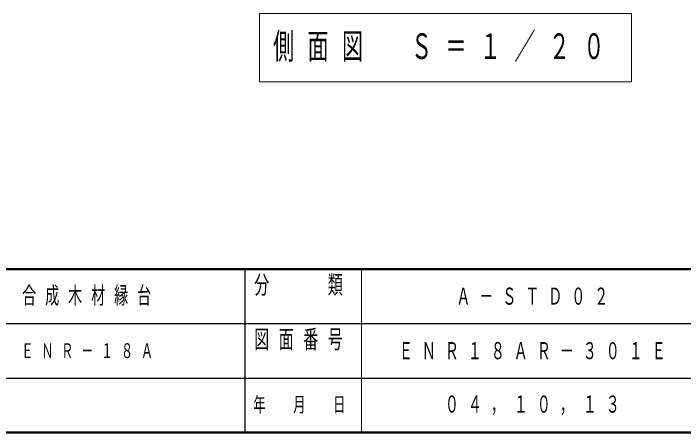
# Model space of a CAD drawing. Units: millimetres on the paper, scale 1:20. Extents: x -365 to 4, y -33 to 257.
# Drawn here: x -159.7 to -73.6, y 0 to 53.8 of the extents above; entities that cross this region are included whole.
import ezdxf

# ---------------------------------------------------------------- set-up
doc = ezdxf.new("R2010")
doc.units = ezdxf.units.MM
doc.layers.add('99', color=7, linetype='Continuous')
doc.layers.add('CLASS1', color=7, linetype='Continuous', lineweight=25)
doc.layers.add('NAKAMURA図枠', color=7, linetype='Continuous', lineweight=13)
doc.styles.add('ＭＳ ゴシック', font='')
doc.styles.get('ＭＳ ゴシック').set_extended_font_data('MS Gothic')

msp = doc.modelspace()

# ---------------------------------------------------------------- linework, layer by layer
at = {"layer": 'CLASS1', "lineweight": 13}
for p, q in [((-128.131, 53.82), (-128.131, 45.02)), ((-80.331, 53.82), (-128.131, 53.82)), ((-80.331, 45.02), (-80.331, 53.82)), ((-128.131, 45.02), (-80.331, 45.02))]:
    msp.add_line(p, q, dxfattribs=at)
at = {"layer": 'NAKAMURA図枠', "lineweight": 50}
for p, q in [((-365, 21), (0, 21)), ((-365, 0), (0, 0))]:
    msp.add_line(p, q, dxfattribs=at)
at = {"layer": 'NAKAMURA図枠', "color": 211, "lineweight": 25}
for p, q in [((-130, 21), (-130, 0)), ((-182.5, 14), (-70, 14)), ((-237.5, 7), (0, 7))]:
    msp.add_line(p, q, dxfattribs=at)
at = {"layer": 'NAKAMURA図枠'}
msp.add_line((-115, 21), (-115, 0), dxfattribs=at)

# ---------------------------------------------------------------- texts
at = {"layer": '99', "attachment_point": 5, "style": 'ＭＳ ゴシック'}
for s, insert, char_height in [('\\T1.64;\\W0.6;合成木材縁台', (-149.75, 17.5), 2.199), ('\\T1.64;\\W0.6;Ａ－ＳＴＤ０２', (-92.5, 17.5), 2.199), ('\\T1.64;\\W0.6;ＥＮＲ－１８Ａ', (-149.75, 10.5), 1.906), ('\\T1.64;\\W0.6;ＥＮＲ１８ＡＲ－３０１Ｅ', (-92.5, 10.5), 2.199), ('\\T1.64;\\W0.6;０４，１０，１３', (-92.5, 3.5), 2.199)]:
    msp.add_mtext(s, dxfattribs=dict(at, insert=insert, char_height=char_height))
at = {"layer": 'CLASS1', "insert": (-104.231, 49.42), "char_height": 3.299, "attachment_point": 5, "style": 'ＭＳ ゴシック'}
msp.add_mtext('\\T1.64;\\W0.6;側面図\u3000Ｓ＝１／２０', dxfattribs=at)
at = {"layer": 'NAKAMURA図枠', "color": 4, "style": 'ＭＳ ゴシック'}
for s, insert, char_height, attachment_point in [('\\T1.64;\\W0.6;分\u3000\u3000類', (-122.5, 20.167), 2.346, 2), ('\\T1.64;\\W0.6;図面番号', (-122.5, 13.167), 2.346, 2), ('\\T1.64;\\W0.6;年\u3000月\u3000日', (-122.5, 3.5), 1.906, 5)]:
    msp.add_mtext(s, dxfattribs=dict(at, insert=insert, char_height=char_height, attachment_point=attachment_point))

doc.saveas('drawing.dxf')
